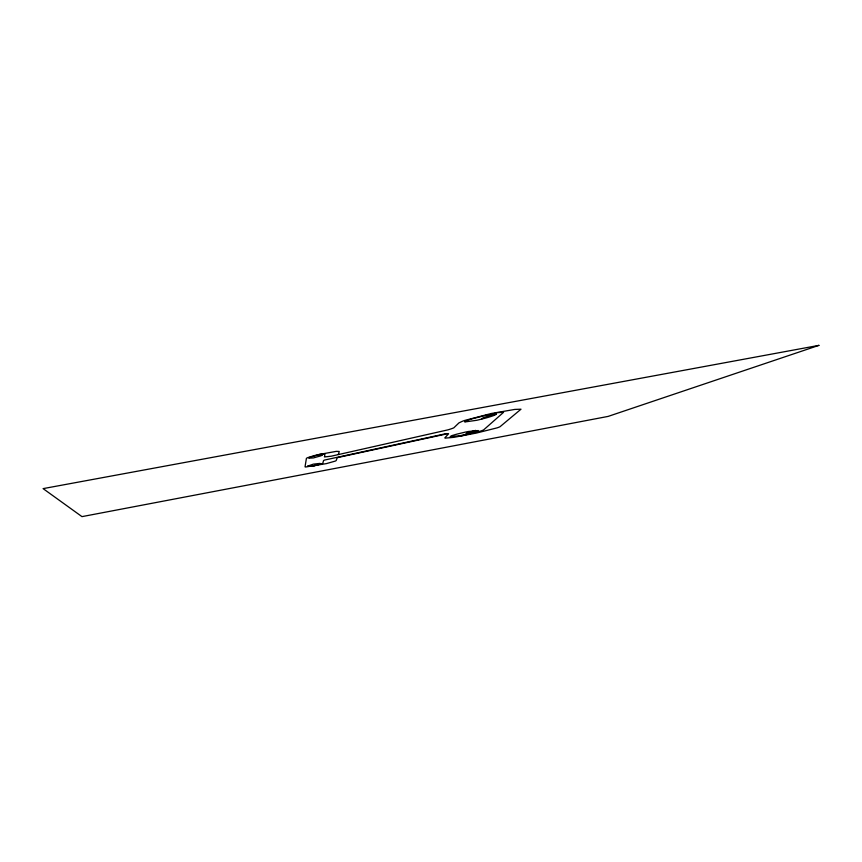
<?xml version="1.0" encoding="UTF-8"?>
<svg xmlns="http://www.w3.org/2000/svg" width="862" height="862" viewBox="0 0 862 862"><rect width="100%" height="100%" fill="white"/><g stroke="black" fill="none" stroke-linecap="round" stroke-linejoin="round"><path stroke-width="1.29" d="M307.508 466.202L313.326 464.144L320.017 463.4A33.112 1.886 -11.1 0 1 319.446 464.079L312.82 465.933L307.551 466.32M496.296 413.9L488.862 415.937A38.165 2.532 -11.8 0 0 482.332 418.285L481.783 419.029M475.684 430.375L467.85 432.659A32.562 1.875 -11.7 0 0 466.514 433.241L466.137 433.715L469.111 433.715M319.64 454.317L324.963 454.015L324.478 456.741A23.339 1.444 -11.3 0 0 324.586 456.946L331.288 456.181L447.787 429.89A29.448 1.896 -11.5 0 0 449.555 429.362L451.602 428.694A41.193 2.672 -11.5 0 0 453.821 427.821L458.961 422.876L462.097 421.389A61.073 4.062 -11.8 0 1 464.812 420.397L491.405 413.469L514.829 409.418L520.993 409.202L500.003 426.733A44.016 2.554 -11.6 0 1 497.062 427.875L476.406 433.058L454.048 437.325L445.385 438.122A41.775 2.403 -11.6 0 1 444.824 437.874L448.499 433.888A28.554 1.724 -11.5 0 0 448.251 433.586L338.195 457.453A32.659 1.918 -11.3 0 0 337.128 458.013L336.223 460.47A43.369 2.478 -11.1 0 1 335.286 461.084L326.396 463.616L305.557 467.021A40.794 2.327 -11.3 0 1 305.051 466.762L306.409 458.358A51.235 3.232 -11.3 0 1 307.809 457.593L316.753 454.899L336.202 451.376L339.251 451.472L338.41 454.123A25.397 1.573 -11.3 0 0 338.971 454.414L339.208 454.414M312.938 466.256L321.979 463.681A45.697 2.608 -11.1 0 0 322.873 463.013L323.541 460.62A34.577 2.036 -11.3 0 1 324.543 460.06L446.397 433.575M459.478 436.344L480.791 431.011A46.58 2.715 -11.5 0 0 483.668 429.869L503.559 412.327L495.262 412.758M496.016 413.825L486.276 415.204L471.676 418.932A40.212 2.683 -11.7 0 0 465.329 421.27L464.726 421.971L476.611 420.311A12.855 0.862 -11.6 0 0 478.022 419.999L484.864 418.285A32.411 2.198 -11.6 0 0 488.506 417.251L490.155 416.745A43.38 2.963 -11.6 0 0 494.422 415.258M496.167 413.792A30.192 2.058 -11.6 0 1 494.195 415.29M321.892 455.298L321.677 455.427A36.43 2.317 -11.1 0 1 320.75 455.858L313.412 457.927L308.747 458.185A34.232 2.166 -11.2 0 1 310.697 457L318.38 454.985L322.183 454.974A31.247 1.983 -11.1 0 1 321.882 455.298M452.485 435.482L452.141 435.612A33.359 1.929 -11.6 0 0 450.212 436.743L461.041 435.525L475.878 431.765A33.284 1.939 -11.5 0 0 478.291 430.547L468.508 431.474A9.31 0.55 -11.6 0 0 465.491 432.077L457.28 434.039A21.992 1.271 -11.6 0 0 455.071 434.653L452.485 435.482M818.9 345.371L608.109 416.411L81.976 516.629L43.1 488.625L818.9 345.371"/></g></svg>
